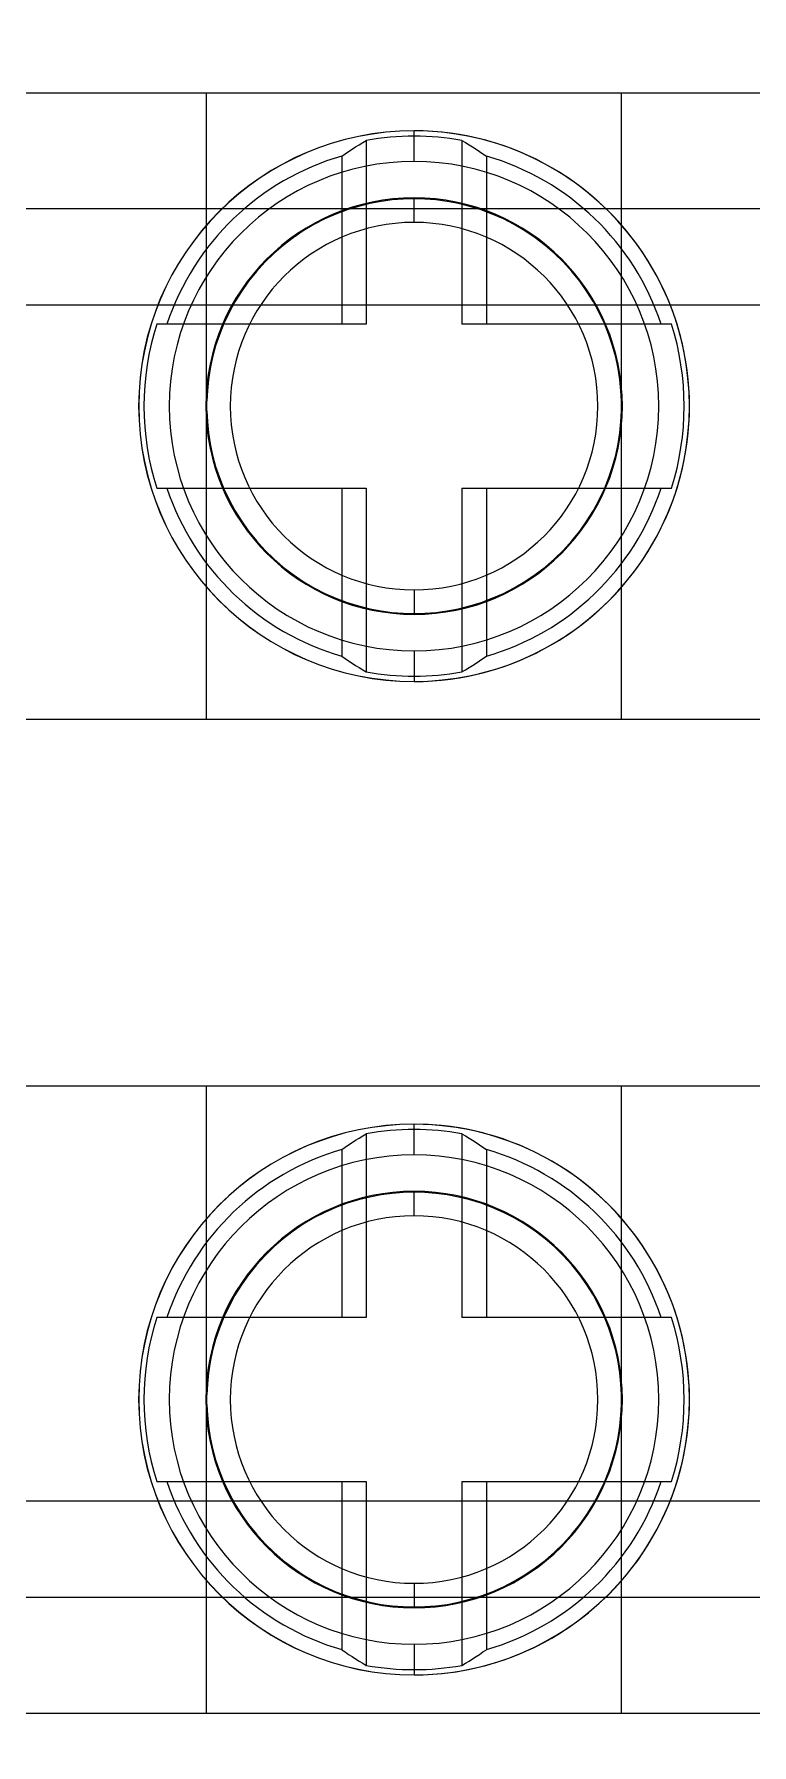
# Model space of a CAD drawing. Header units: millimetres. Extents: x 37984 to 70752, y 14140 to 37584.
# Drawn here: x 39462.2 to 39469.64, y 35973.83 to 35991.56 of the extents above; entities that cross this region are included whole.
import ezdxf

# ---------------------------------------------------------------- set-up
doc = ezdxf.new("R2010")
doc.units = ezdxf.units.MM
doc.set_wipeout_variables(frame=1)
doc.layers.add('000-PI-Oprema', color=30, linetype='Continuous', lineweight=5)

# ---------------------------------------------------------------- blocks, each defined once
blk = doc.blocks.new('2P ERICO distri_563720')
blk.add_wipeout([(44946.537, 36899.761), (45076.137, 36899.761), (45076.137, 36851.433), (45073.337, 36851.433), (45073.337, 36857.671), (45068.637, 36857.671), (45068.637, 36856.671), (44954.037, 36856.671), (44954.037, 36857.671), (44949.337, 36857.671), (44949.337, 36851.433), (44946.537, 36851.433)]).dxf.layer = '000-PI-Oprema'
at = {"layer": '000-PI-Oprema'}
for p, q in [((45056.137, 36884.271), (44966.737, 36884.271)), ((45023.387, 36884.271), (45023.387, 36877.771)), ((45027.687, 36884.271), (45027.687, 36877.771)), ((45025.041, 36883.777), (45025.004, 36883.755)), ((45025.041, 36881.872), (45025.041, 36883.777)), ((45025.537, 36883.876), (45025.537, 36883.876)), ((45025.537, 36883.558), (45025.537, 36883.876)), ((45025.537, 36883.821), (45025.537, 36883.876)), ((45026.069, 36883.755), (45026.032, 36883.777)), ((45026.032, 36881.872), (45026.032, 36883.777)), ((45024.823, 36883.638), (45024.787, 36883.614)), ((45024.787, 36881.872), (45024.787, 36883.614)), ((45024.858, 36883.663), (45024.823, 36883.638)), ((45024.894, 36883.686), (45024.858, 36883.663)), ((45024.931, 36883.71), (45024.894, 36883.686)), ((45024.967, 36883.732), (45024.931, 36883.71)), ((45025.004, 36883.755), (45024.967, 36883.732)), ((45026.106, 36883.732), (45026.069, 36883.755)), ((45026.143, 36883.71), (45026.106, 36883.732)), ((45026.179, 36883.686), (45026.143, 36883.71)), ((45026.215, 36883.663), (45026.179, 36883.686)), ((45026.251, 36883.638), (45026.215, 36883.663)), ((45026.286, 36883.614), (45026.251, 36883.638)), ((45026.286, 36881.872), (45026.286, 36883.614)), ((45056.137, 36883.071), (44966.737, 36883.071)), ((45056.137, 36883.071), (44966.737, 36883.071)), ((45024.843, 36883.056), (45024.726, 36883.013)), ((45024.96, 36883.092), (45024.843, 36883.056)), ((45025.077, 36883.122), (45024.96, 36883.092)), ((45025.194, 36883.144), (45025.077, 36883.122)), ((45025.31, 36883.159), (45025.194, 36883.144)), ((45025.424, 36883.168), (45025.31, 36883.159)), ((45025.537, 36883.171), (45025.424, 36883.168)), ((45025.537, 36883.18), (45025.537, 36883.18)), ((45025.537, 36882.926), (45025.537, 36883.18)), ((45025.537, 36883.171), (45025.537, 36883.171)), ((45025.649, 36883.168), (45025.537, 36883.171)), ((45025.763, 36883.159), (45025.649, 36883.168)), ((45025.879, 36883.144), (45025.763, 36883.159)), ((45025.996, 36883.122), (45025.879, 36883.144)), ((45026.113, 36883.092), (45025.996, 36883.122)), ((45026.23, 36883.056), (45026.113, 36883.092)), ((45026.347, 36883.013), (45026.23, 36883.056)), ((45024.499, 36882.904), (45024.389, 36882.839)), ((45024.611, 36882.962), (45024.499, 36882.904)), ((45024.726, 36883.013), (45024.611, 36882.962)), ((45026.462, 36882.962), (45026.347, 36883.013)), ((45026.575, 36882.904), (45026.462, 36882.962)), ((45026.685, 36882.839), (45026.575, 36882.904)), ((45024.282, 36882.767), (45024.179, 36882.689)), ((45024.389, 36882.839), (45024.282, 36882.767)), ((45026.791, 36882.767), (45026.685, 36882.839)), ((45026.894, 36882.689), (45026.791, 36882.767)), ((45024.081, 36882.604), (45023.988, 36882.513)), ((45024.179, 36882.689), (45024.081, 36882.604)), ((45026.992, 36882.604), (45026.894, 36882.689)), ((45027.085, 36882.513), (45026.992, 36882.604)), ((45023.901, 36882.417), (45023.82, 36882.316)), ((45023.988, 36882.513), (45023.901, 36882.417)), ((45027.172, 36882.417), (45027.085, 36882.513)), ((45027.253, 36882.316), (45027.172, 36882.417)), ((45023.746, 36882.211), (45023.678, 36882.103)), ((45023.82, 36882.316), (45023.746, 36882.211)), ((45027.327, 36882.211), (45027.253, 36882.316)), ((45027.395, 36882.103), (45027.327, 36882.211)), ((45056.137, 36882.071), (44966.737, 36882.071)), ((45023.618, 36881.991), (45023.564, 36881.877)), ((45023.678, 36882.103), (45023.618, 36881.991)), ((45027.455, 36881.991), (45027.395, 36882.103)), ((45027.509, 36881.877), (45027.455, 36881.991)), ((45025.041, 36881.872), (45022.869, 36881.872)), ((45023.564, 36881.877), (45023.518, 36881.762)), ((45028.204, 36881.872), (45026.032, 36881.872)), ((45027.555, 36881.762), (45027.509, 36881.877)), ((45023.479, 36881.646), (45023.447, 36881.529)), ((45023.518, 36881.762), (45023.479, 36881.646)), ((45027.594, 36881.646), (45027.555, 36881.762)), ((45027.626, 36881.529), (45027.594, 36881.646)), ((45023.447, 36881.529), (45023.423, 36881.413)), ((45027.651, 36881.413), (45027.626, 36881.529)), ((45023.404, 36881.298), (45023.393, 36881.184)), ((45023.423, 36881.413), (45023.404, 36881.298)), ((45027.669, 36881.298), (45027.651, 36881.413)), ((45027.68, 36881.184), (45027.669, 36881.298)), ((45023.393, 36881.184), (45023.387, 36881.071)), ((45027.686, 36881.071), (45027.68, 36881.184)), ((45023.387, 36881.057), (45023.387, 36881.071)), ((45023.387, 36881.043), (45023.387, 36881.057)), ((45023.387, 36881.028), (45023.387, 36881.043)), ((45023.387, 36881.014), (45023.387, 36881.028)), ((45023.387, 36881), (45023.387, 36881.014)), ((45023.387, 36880.986), (45023.387, 36881)), ((45023.387, 36880.971), (45023.387, 36880.986)), ((45023.387, 36880.971), (45023.393, 36880.859)), ((45027.68, 36880.859), (45027.686, 36880.971)), ((45027.686, 36881.071), (45027.686, 36881.057)), ((45027.686, 36881.057), (45027.686, 36881.043)), ((45027.686, 36881.043), (45027.686, 36881.028)), ((45027.686, 36881.028), (45027.686, 36881.014)), ((45027.686, 36881.014), (45027.686, 36881)), ((45027.686, 36881), (45027.686, 36880.986)), ((45027.686, 36880.986), (45027.686, 36880.971)), ((45023.393, 36880.859), (45023.404, 36880.745)), ((45027.669, 36880.745), (45027.68, 36880.859)), ((45023.404, 36880.745), (45023.423, 36880.629)), ((45023.423, 36880.629), (45023.447, 36880.513)), ((45027.626, 36880.513), (45027.651, 36880.629)), ((45027.651, 36880.629), (45027.669, 36880.745)), ((45023.447, 36880.513), (45023.479, 36880.397)), ((45023.479, 36880.397), (45023.518, 36880.28)), ((45027.555, 36880.28), (45027.594, 36880.397)), ((45027.594, 36880.397), (45027.626, 36880.513)), ((45023.518, 36880.28), (45023.564, 36880.165)), ((45027.509, 36880.165), (45027.555, 36880.28)), ((45022.869, 36880.17), (45025.041, 36880.17)), ((45023.564, 36880.165), (45023.618, 36880.051)), ((45023.618, 36880.051), (45023.678, 36879.94)), ((45024.787, 36878.429), (45024.787, 36880.17)), ((45025.041, 36878.266), (45025.041, 36880.17)), ((45026.032, 36878.266), (45026.032, 36880.17)), ((45026.032, 36880.17), (45028.204, 36880.17)), ((45026.286, 36878.429), (45026.286, 36880.17)), ((45027.395, 36879.94), (45027.455, 36880.051)), ((45027.455, 36880.051), (45027.509, 36880.165)), ((45023.678, 36879.94), (45023.746, 36879.831)), ((45027.327, 36879.831), (45027.395, 36879.94)), ((45023.746, 36879.831), (45023.82, 36879.726)), ((45023.82, 36879.726), (45023.901, 36879.625)), ((45027.172, 36879.625), (45027.253, 36879.726)), ((45027.253, 36879.726), (45027.327, 36879.831)), ((45023.901, 36879.625), (45023.988, 36879.529)), ((45023.988, 36879.529), (45024.081, 36879.439)), ((45026.992, 36879.439), (45027.085, 36879.529)), ((45027.085, 36879.529), (45027.172, 36879.625)), ((45024.081, 36879.439), (45024.179, 36879.354)), ((45024.179, 36879.354), (45024.282, 36879.275)), ((45026.791, 36879.275), (45026.894, 36879.354)), ((45026.894, 36879.354), (45026.992, 36879.439)), ((45024.282, 36879.275), (45024.389, 36879.203)), ((45024.389, 36879.203), (45024.499, 36879.138)), ((45026.575, 36879.138), (45026.685, 36879.203)), ((45026.685, 36879.203), (45026.791, 36879.275)), ((45024.499, 36879.138), (45024.611, 36879.08)), ((45024.611, 36879.08), (45024.726, 36879.03)), ((45024.726, 36879.03), (45024.843, 36878.986)), ((45024.843, 36878.986), (45024.96, 36878.95)), ((45025.537, 36879.116), (45025.537, 36878.862)), ((45026.113, 36878.95), (45026.23, 36878.986)), ((45026.23, 36878.986), (45026.347, 36879.03)), ((45026.347, 36879.03), (45026.462, 36879.08)), ((45026.462, 36879.08), (45026.575, 36879.138)), ((45024.96, 36878.95), (45025.077, 36878.921)), ((45025.077, 36878.921), (45025.194, 36878.899)), ((45025.194, 36878.899), (45025.31, 36878.883)), ((45025.31, 36878.883), (45025.424, 36878.874)), ((45025.424, 36878.874), (45025.537, 36878.871)), ((45025.537, 36878.871), (45025.649, 36878.874)), ((45025.537, 36878.871), (45025.537, 36878.871)), ((45025.537, 36878.862), (45025.537, 36878.862)), ((45025.649, 36878.874), (45025.763, 36878.883)), ((45025.763, 36878.883), (45025.879, 36878.899)), ((45025.879, 36878.899), (45025.996, 36878.921)), ((45025.996, 36878.921), (45026.113, 36878.95)), ((45025.537, 36878.484), (45025.537, 36878.166)), ((45024.823, 36878.404), (45024.787, 36878.429)), ((45024.858, 36878.38), (45024.823, 36878.404)), ((45024.894, 36878.356), (45024.858, 36878.38)), ((45024.931, 36878.333), (45024.894, 36878.356)), ((45024.967, 36878.31), (45024.931, 36878.333)), ((45025.004, 36878.288), (45024.967, 36878.31)), ((45025.041, 36878.266), (45025.004, 36878.288)), ((45026.069, 36878.288), (45026.032, 36878.266)), ((45026.106, 36878.31), (45026.069, 36878.288)), ((45026.143, 36878.333), (45026.106, 36878.31)), ((45026.179, 36878.356), (45026.143, 36878.333)), ((45026.215, 36878.38), (45026.179, 36878.356)), ((45026.251, 36878.404), (45026.215, 36878.38)), ((45026.286, 36878.429), (45026.251, 36878.404)), ((45025.537, 36878.221), (45025.537, 36878.167)), ((45025.537, 36878.166), (45025.537, 36878.167)), ((44966.737, 36877.771), (45063.607, 36877.771)), ((44966.737, 36873.971), (45073.337, 36873.971)), ((45023.387, 36873.971), (45023.387, 36867.471)), ((45027.687, 36873.971), (45027.687, 36867.471)), ((45025.537, 36873.576), (45025.537, 36873.576)), ((45025.537, 36873.258), (45025.537, 36873.576)), ((45025.537, 36873.521), (45025.537, 36873.576)), ((45024.823, 36873.338), (45024.787, 36873.314)), ((45024.787, 36871.572), (45024.787, 36873.314)), ((45024.858, 36873.363), (45024.823, 36873.338)), ((45024.894, 36873.386), (45024.858, 36873.363)), ((45024.931, 36873.41), (45024.894, 36873.386)), ((45024.967, 36873.432), (45024.931, 36873.41)), ((45025.004, 36873.455), (45024.967, 36873.432)), ((45025.041, 36873.477), (45025.004, 36873.455)), ((45025.041, 36871.572), (45025.041, 36873.477)), ((45026.069, 36873.455), (45026.032, 36873.477)), ((45026.032, 36871.572), (45026.032, 36873.477)), ((45026.106, 36873.432), (45026.069, 36873.455)), ((45026.143, 36873.41), (45026.106, 36873.432)), ((45026.179, 36873.386), (45026.143, 36873.41)), ((45026.215, 36873.363), (45026.179, 36873.386)), ((45026.251, 36873.338), (45026.215, 36873.363)), ((45026.286, 36873.314), (45026.251, 36873.338)), ((45026.286, 36871.572), (45026.286, 36873.314)), ((45024.96, 36872.792), (45024.843, 36872.756)), ((45025.077, 36872.822), (45024.96, 36872.792)), ((45025.194, 36872.844), (45025.077, 36872.822)), ((45025.31, 36872.859), (45025.194, 36872.844)), ((45025.424, 36872.868), (45025.31, 36872.859)), ((45025.537, 36872.871), (45025.424, 36872.868)), ((45025.537, 36872.88), (45025.537, 36872.88)), ((45025.537, 36872.626), (45025.537, 36872.88)), ((45025.537, 36872.871), (45025.537, 36872.871)), ((45025.649, 36872.868), (45025.537, 36872.871)), ((45025.763, 36872.859), (45025.649, 36872.868)), ((45025.879, 36872.844), (45025.763, 36872.859)), ((45025.996, 36872.822), (45025.879, 36872.844)), ((45026.113, 36872.792), (45025.996, 36872.822)), ((45026.23, 36872.756), (45026.113, 36872.792)), ((45024.499, 36872.604), (45024.389, 36872.539)), ((45024.611, 36872.662), (45024.499, 36872.604)), ((45024.726, 36872.713), (45024.611, 36872.662)), ((45024.843, 36872.756), (45024.726, 36872.713)), ((45026.347, 36872.713), (45026.23, 36872.756)), ((45026.462, 36872.662), (45026.347, 36872.713)), ((45026.575, 36872.604), (45026.462, 36872.662)), ((45026.685, 36872.539), (45026.575, 36872.604)), ((45024.282, 36872.467), (45024.179, 36872.389)), ((45024.389, 36872.539), (45024.282, 36872.467)), ((45026.791, 36872.467), (45026.685, 36872.539)), ((45026.894, 36872.389), (45026.791, 36872.467)), ((45024.081, 36872.304), (45023.988, 36872.213)), ((45024.179, 36872.389), (45024.081, 36872.304)), ((45026.992, 36872.304), (45026.894, 36872.389)), ((45027.085, 36872.213), (45026.992, 36872.304)), ((45023.901, 36872.117), (45023.82, 36872.016)), ((45023.988, 36872.213), (45023.901, 36872.117)), ((45027.172, 36872.117), (45027.085, 36872.213)), ((45027.253, 36872.016), (45027.172, 36872.117)), ((45023.746, 36871.911), (45023.678, 36871.803)), ((45023.82, 36872.016), (45023.746, 36871.911)), ((45027.327, 36871.911), (45027.253, 36872.016)), ((45027.395, 36871.803), (45027.327, 36871.911)), ((45023.678, 36871.803), (45023.618, 36871.691)), ((45027.455, 36871.691), (45027.395, 36871.803)), ((45025.041, 36871.572), (45022.869, 36871.572)), ((45023.564, 36871.577), (45023.518, 36871.462)), ((45023.618, 36871.691), (45023.564, 36871.577)), ((45028.204, 36871.572), (45026.032, 36871.572)), ((45027.509, 36871.577), (45027.455, 36871.691)), ((45027.555, 36871.462), (45027.509, 36871.577)), ((45023.518, 36871.462), (45023.479, 36871.346)), ((45027.594, 36871.346), (45027.555, 36871.462)), ((45023.447, 36871.229), (45023.423, 36871.113)), ((45023.479, 36871.346), (45023.447, 36871.229)), ((45027.626, 36871.229), (45027.594, 36871.346)), ((45027.651, 36871.113), (45027.626, 36871.229)), ((45023.404, 36870.998), (45023.393, 36870.884)), ((45023.423, 36871.113), (45023.404, 36870.998)), ((45027.669, 36870.998), (45027.651, 36871.113)), ((45027.68, 36870.884), (45027.669, 36870.998)), ((45023.393, 36870.884), (45023.387, 36870.771)), ((45027.686, 36870.771), (45027.68, 36870.884)), ((45023.387, 36870.757), (45023.387, 36870.771)), ((45023.387, 36870.743), (45023.387, 36870.757)), ((45023.387, 36870.728), (45023.387, 36870.743)), ((45023.387, 36870.714), (45023.387, 36870.728)), ((45023.387, 36870.7), (45023.387, 36870.714)), ((45023.387, 36870.686), (45023.387, 36870.7)), ((45023.387, 36870.671), (45023.387, 36870.686)), ((45023.387, 36870.671), (45023.393, 36870.559)), ((45027.68, 36870.559), (45027.686, 36870.671)), ((45027.686, 36870.771), (45027.686, 36870.757)), ((45027.686, 36870.757), (45027.686, 36870.743)), ((45027.686, 36870.743), (45027.686, 36870.728)), ((45027.686, 36870.728), (45027.686, 36870.714)), ((45027.686, 36870.714), (45027.686, 36870.7)), ((45027.686, 36870.7), (45027.686, 36870.686)), ((45027.686, 36870.686), (45027.686, 36870.671)), ((45023.393, 36870.559), (45023.404, 36870.445)), ((45027.669, 36870.445), (45027.68, 36870.559)), ((45023.404, 36870.445), (45023.423, 36870.329)), ((45023.423, 36870.329), (45023.447, 36870.213)), ((45027.626, 36870.213), (45027.651, 36870.329)), ((45027.651, 36870.329), (45027.669, 36870.445)), ((45023.447, 36870.213), (45023.479, 36870.097)), ((45027.594, 36870.097), (45027.626, 36870.213)), ((45023.479, 36870.097), (45023.518, 36869.98)), ((45023.518, 36869.98), (45023.564, 36869.865)), ((45027.509, 36869.865), (45027.555, 36869.98)), ((45027.555, 36869.98), (45027.594, 36870.097)), ((45022.869, 36869.87), (45025.041, 36869.87)), ((45023.564, 36869.865), (45023.618, 36869.751)), ((45024.787, 36868.129), (45024.787, 36869.87)), ((45025.041, 36867.966), (45025.041, 36869.87)), ((45026.032, 36867.966), (45026.032, 36869.87)), ((45026.032, 36869.87), (45028.204, 36869.87)), ((45026.286, 36868.129), (45026.286, 36869.87)), ((45027.455, 36869.751), (45027.509, 36869.865)), ((45056.137, 36869.671), (44966.737, 36869.671)), ((45023.618, 36869.751), (45023.678, 36869.64)), ((45023.678, 36869.64), (45023.746, 36869.531)), ((45027.327, 36869.531), (45027.395, 36869.64)), ((45027.395, 36869.64), (45027.455, 36869.751)), ((45023.746, 36869.531), (45023.82, 36869.426)), ((45023.82, 36869.426), (45023.901, 36869.325)), ((45027.172, 36869.325), (45027.253, 36869.426)), ((45027.253, 36869.426), (45027.327, 36869.531)), ((45023.901, 36869.325), (45023.988, 36869.229)), ((45023.988, 36869.229), (45024.081, 36869.139)), ((45026.992, 36869.139), (45027.085, 36869.229)), ((45027.085, 36869.229), (45027.172, 36869.325)), ((45024.081, 36869.139), (45024.179, 36869.054)), ((45024.179, 36869.054), (45024.282, 36868.975)), ((45026.791, 36868.975), (45026.894, 36869.054)), ((45026.894, 36869.054), (45026.992, 36869.139)), ((45024.282, 36868.975), (45024.389, 36868.903)), ((45024.389, 36868.903), (45024.499, 36868.838)), ((45026.575, 36868.838), (45026.685, 36868.903)), ((45026.685, 36868.903), (45026.791, 36868.975)), ((45024.499, 36868.838), (45024.611, 36868.78)), ((45024.611, 36868.78), (45024.726, 36868.73)), ((45024.726, 36868.73), (45024.843, 36868.686)), ((45025.537, 36868.816), (45025.537, 36868.562)), ((45026.23, 36868.686), (45026.347, 36868.73)), ((45026.347, 36868.73), (45026.462, 36868.78)), ((45026.462, 36868.78), (45026.575, 36868.838)), ((45056.137, 36868.671), (44966.737, 36868.671)), ((45056.137, 36868.671), (44966.737, 36868.671)), ((45024.843, 36868.686), (45024.96, 36868.65)), ((45024.96, 36868.65), (45025.077, 36868.621)), ((45025.077, 36868.621), (45025.194, 36868.599)), ((45025.194, 36868.599), (45025.31, 36868.583)), ((45025.31, 36868.583), (45025.424, 36868.574)), ((45025.424, 36868.574), (45025.537, 36868.571)), ((45025.537, 36868.571), (45025.649, 36868.574)), ((45025.537, 36868.571), (45025.537, 36868.571)), ((45025.537, 36868.562), (45025.537, 36868.562)), ((45025.649, 36868.574), (45025.763, 36868.583)), ((45025.763, 36868.583), (45025.879, 36868.599)), ((45025.879, 36868.599), (45025.996, 36868.621)), ((45025.996, 36868.621), (45026.113, 36868.65)), ((45026.113, 36868.65), (45026.23, 36868.686)), ((45025.537, 36868.184), (45025.537, 36867.866)), ((45024.823, 36868.104), (45024.787, 36868.129)), ((45024.858, 36868.08), (45024.823, 36868.104)), ((45024.894, 36868.056), (45024.858, 36868.08)), ((45024.931, 36868.033), (45024.894, 36868.056)), ((45024.967, 36868.01), (45024.931, 36868.033)), ((45025.004, 36867.988), (45024.967, 36868.01)), ((45025.041, 36867.966), (45025.004, 36867.988)), ((45026.069, 36867.988), (45026.032, 36867.966)), ((45026.106, 36868.01), (45026.069, 36867.988)), ((45026.143, 36868.033), (45026.106, 36868.01)), ((45026.179, 36868.056), (45026.143, 36868.033)), ((45026.215, 36868.08), (45026.179, 36868.056)), ((45026.251, 36868.104), (45026.215, 36868.08)), ((45026.286, 36868.129), (45026.251, 36868.104)), ((45025.537, 36867.921), (45025.537, 36867.867)), ((45025.537, 36867.866), (45025.537, 36867.867)), ((45056.137, 36867.471), (44966.737, 36867.471))]:
    blk.add_line(p, q, dxfattribs=at)
for centre, radius, start, end in [((45025.537, 36881.021), 2.855, 90, 270.0001), ((45025.537, 36881.021), 2.854, 90, 270), ((45025.537, 36881.021), 2.8, 90, 100.1893), ((45025.537, 36881.021), 2.855, 270.0001, 90), ((45025.537, 36881.021), 2.854, 270, 90), ((45025.537, 36881.021), 2.8, 79.8107, 90), ((45025.537, 36881.021), 2.699, 106.1198, 161.6214), ((45025.537, 36881.021), 2.699, 18.3786, 73.8802), ((45025.537, 36881.021), 2.537, 90, 270), ((45025.537, 36881.021), 2.537, 270, 90), ((45025.537, 36881.021), 2.159, 90, 270), ((45025.537, 36881.021), 2.159, 270, 90), ((45025.537, 36881.021), 1.905, 90, 270), ((45025.537, 36881.021), 1.905, 270, 90), ((45025.537, 36881.021), 2.8, 162.3075, 197.6925), ((45025.537, 36881.021), 2.8, 342.3075, 17.6925), ((45025.537, 36881.021), 2.699, 198.3786, 253.8802), ((45025.537, 36881.021), 2.699, 286.1198, 341.6214), ((45025.537, 36881.021), 2.8, 259.8107, 270), ((45025.537, 36881.021), 2.8, 270, 280.1893), ((45025.537, 36870.721), 2.855, 90, 270.0001), ((45025.537, 36870.721), 2.854, 90, 270), ((45025.537, 36870.721), 2.8, 90, 100.1893), ((45025.537, 36870.721), 2.855, 270.0001, 90), ((45025.537, 36870.721), 2.854, 270, 90), ((45025.537, 36870.721), 2.8, 79.8107, 90), ((45025.537, 36870.721), 2.699, 106.1198, 161.6214), ((45025.537, 36870.721), 2.699, 18.3786, 73.8802), ((45025.537, 36870.721), 2.537, 90, 270), ((45025.537, 36870.721), 2.537, 270, 90), ((45025.537, 36870.721), 2.159, 90, 270), ((45025.537, 36870.721), 2.159, 270, 90), ((45025.537, 36870.721), 1.905, 90, 270), ((45025.537, 36870.721), 1.905, 270, 90), ((45025.537, 36870.721), 2.8, 162.3075, 197.6925), ((45025.537, 36870.721), 2.8, 342.3075, 17.6925), ((45025.537, 36870.721), 2.699, 198.3786, 253.8802), ((45025.537, 36870.721), 2.699, 286.1198, 341.6214), ((45025.537, 36870.721), 2.8, 259.8107, 270), ((45025.537, 36870.721), 2.8, 270, 280.1893)]:
    blk.add_arc(centre, radius, start, end, dxfattribs=at)

msp = doc.modelspace()

# ---------------------------------------------------------------- block references
at = {"layer": '000-PI-Oprema', "rotation": 180}
msp.add_blockref('2P ERICO distri_563720', (84491.674, 72858.429), dxfattribs=at)

doc.saveas('drawing.dxf')
